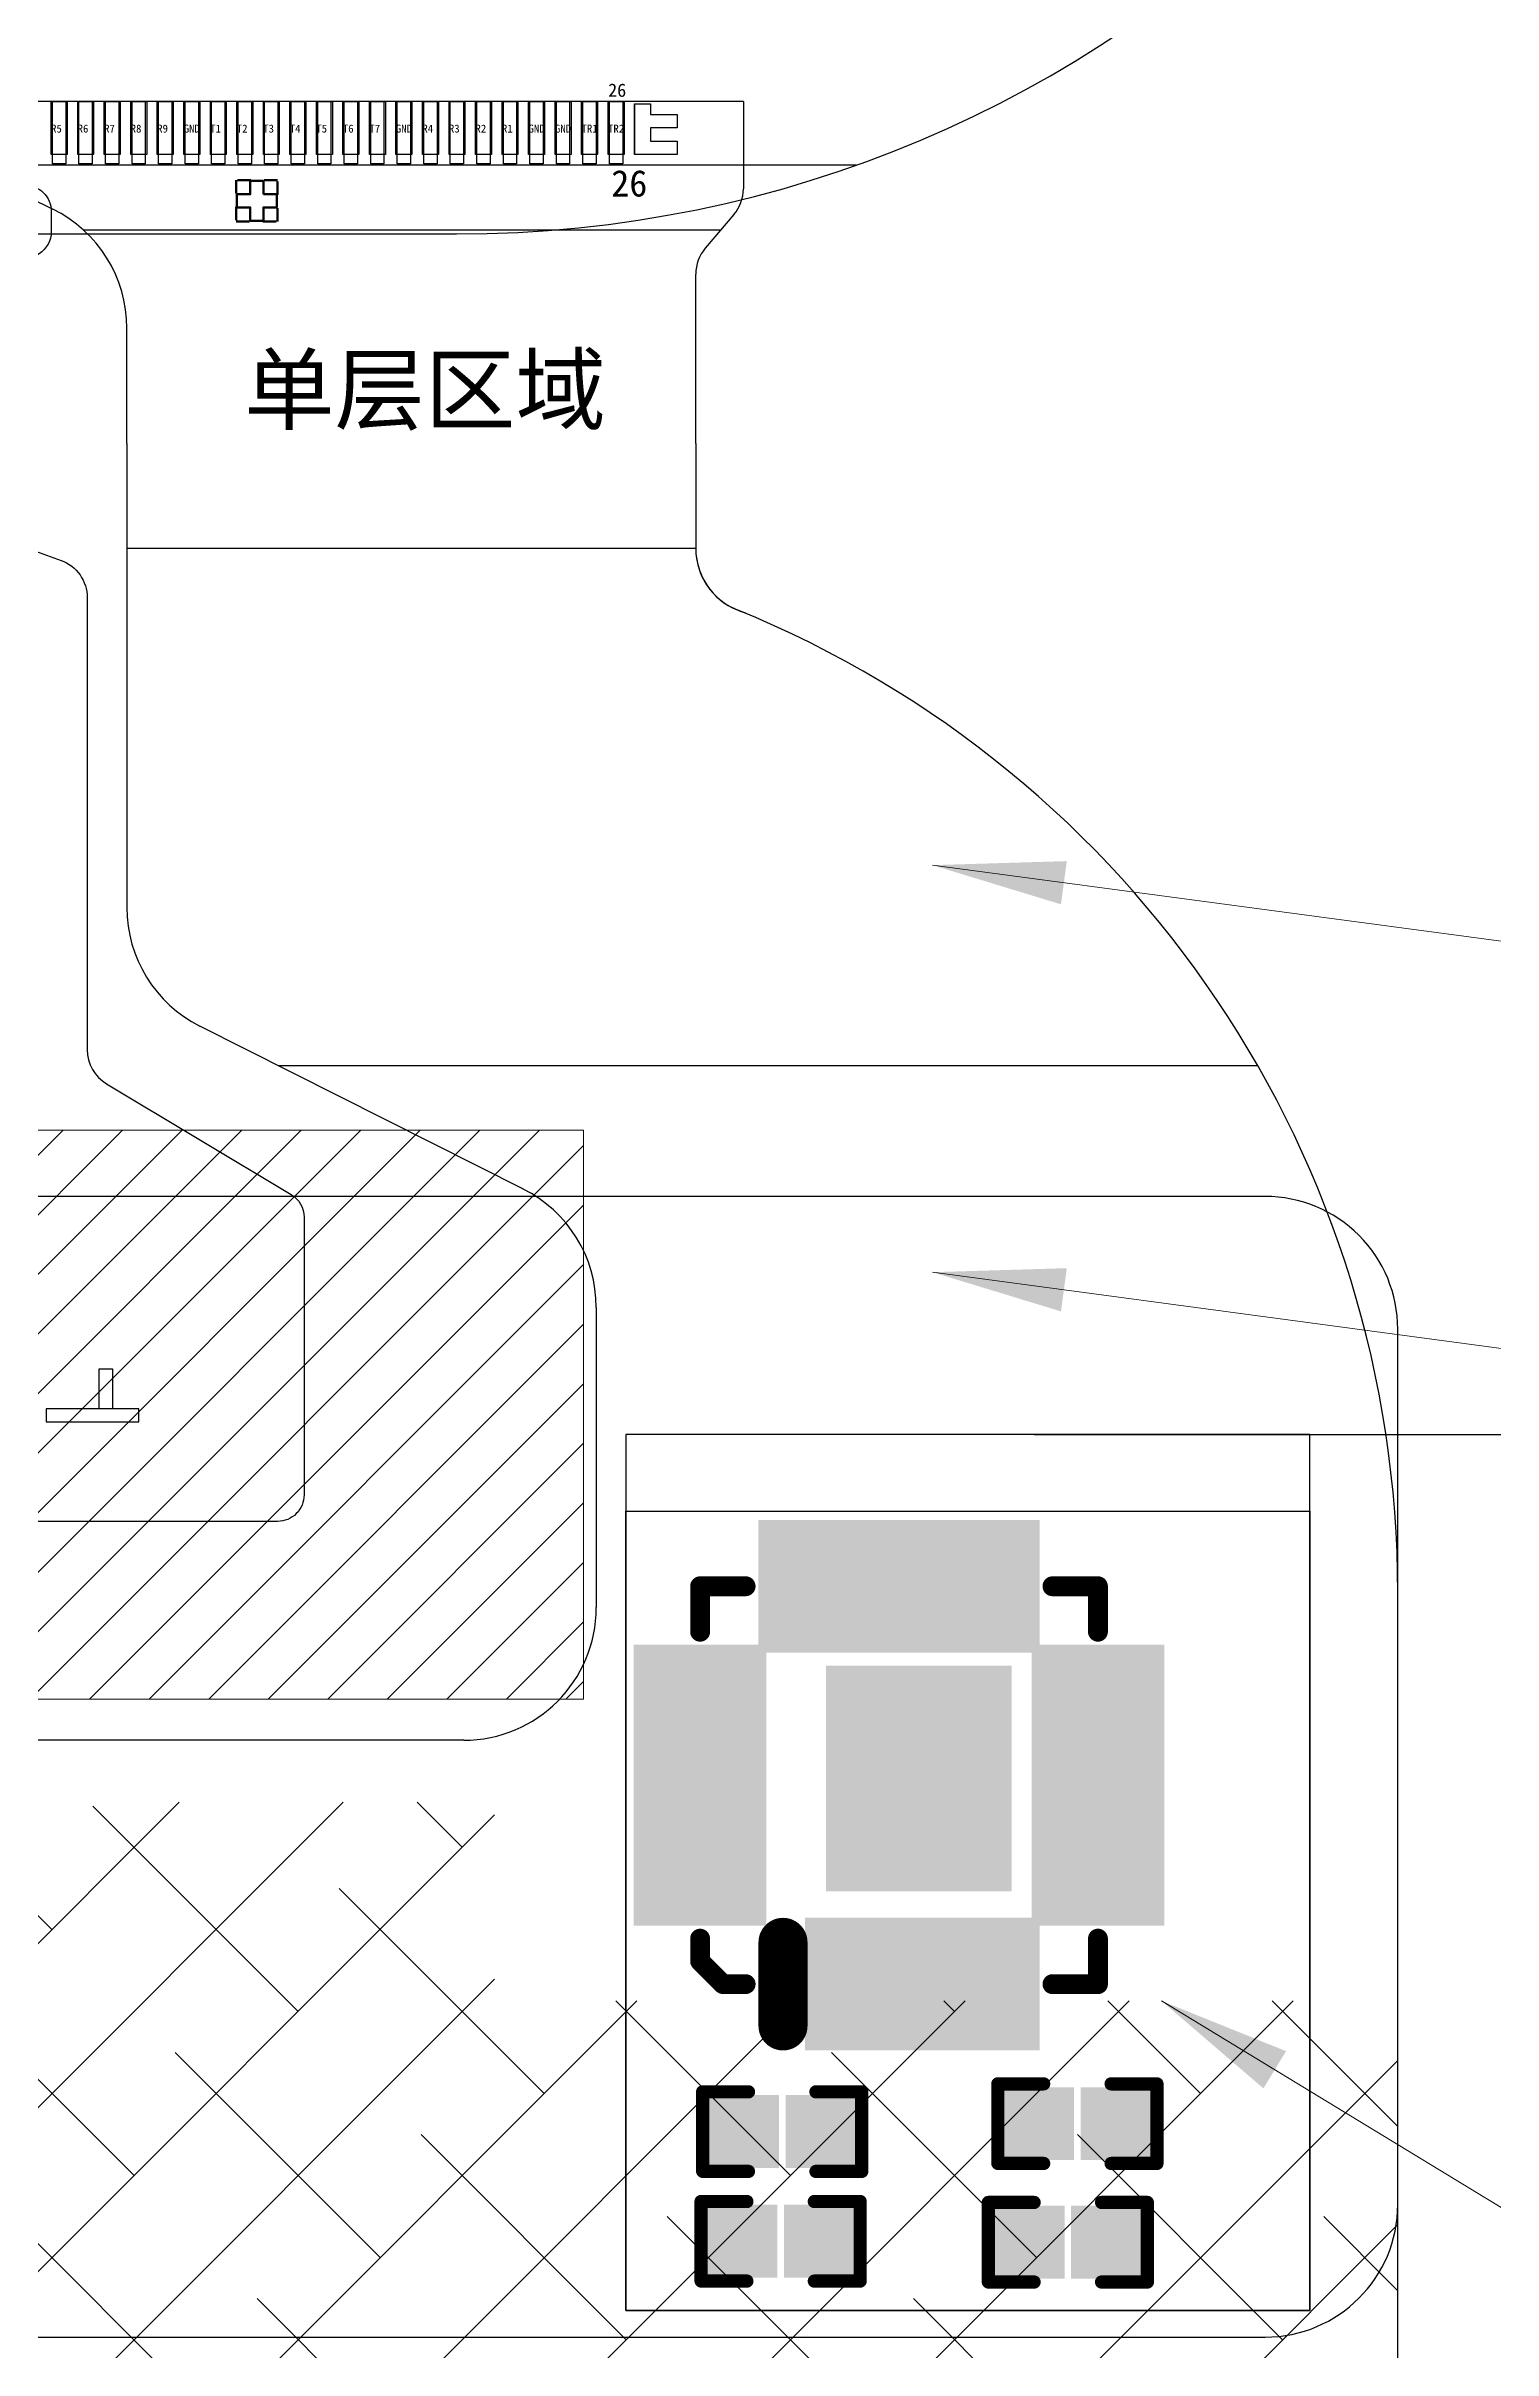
# Model space of a CAD drawing. Header units: inches. Extents: x 1765 to 5217, y -1519 to 441.
# Drawn here: x 3990.38 to 4001.29, y -777.97 to -760.6 of the extents above; entities that cross this region are included whole.
import ezdxf

# ---------------------------------------------------------------- set-up
doc = ezdxf.new("R2010")
doc.units = ezdxf.units.IN
doc.header["$MEASUREMENT"] = 0
doc.linetypes.add('DOT', pattern=[0.2, 0.1, -0.1])
for name, color, linetype, lineweight in [('DIM', 3, 'Continuous', 15), ('Mark', 7, 'Continuous', 13), ('注释', 2, 'Continuous', 13)]:
    doc.layers.add(name, color=color, linetype=linetype, lineweight=lineweight)
for name, color, linetype in [('TOPLAYER', 1, 'Continuous'), ('TOPOVERLAY', 2, 'Continuous'), ('TOPPASTE', 8, 'Continuous'), ('TOPSOLDER', 216, 'Continuous')]:
    doc.layers.add(name, color=color, linetype=linetype)
doc.styles.add('Arial', font='')
doc.styles.add('TITLE', font='arial.ttf')
doc.styles.get('Arial').set_extended_font_data('SimSun')
doc.dimstyles.new('ISO-25$0', dxfattribs={"dimtxt": 2.5, "dimasz": 1, "dimexe": 1.5, "dimexo": 0.5, "dimgap": 0.2, "dimtad": 1, "dimzin": 9, "dimdsep": 46, "dimtxsty": 'Arial', "dimcen": 0.5, "dimadec": 0, "dimazin": 0, "dimtp": 1.2, "dimtm": 1.2, "dimtfac": 1, "dimtmove": 0, "dimatfit": 3, "dimfxl": 0, "dimtolj": 1, "dimarcsym": 0})
doc.dimstyles.new('ISO-25$7', dxfattribs={"dimscale": 0.5, "dimtxt": 2.5, "dimasz": 2, "dimexe": 1.25, "dimexo": 0.625, "dimtad": 0, "dimdsep": 46, "dimtxsty": 'TITLE', "dimcen": 2.5, "dimclrd": 7, "dimclre": 256, "dimclrt": 7, "dimadec": 0, "dimazin": 0, "dimtfac": 1, "dimtmove": 0, "dimatfit": 0, "dimfxl": 0, "dimlwd": 9, "dimlwe": 9, "dimarcsym": 0})

# ---------------------------------------------------------------- blocks, each defined once
blk = doc.blocks.new('CO5300AF-51-1')
blk.add_lwpolyline([(115.653, 72.032), (125.931, 72.032, -0.414214), (126.131, 71.832), (126.131, 71.681, -0.254671), (126.039, 71.513), (125.731, 71.314, 0.254671), (125.594, 71.062), (125.594, 69.633, 0.315299), (125.791, 69.351), (126.204, 69.201, -0.315299), (126.402, 68.919), (126.402, 65.511, 0.263643), (126.548, 65.254), (127.94, 64.42, -0.263643), (128.037, 64.249), (128.037, 62.155, -0.414214), (127.837, 61.955), (113.747, 61.955, -0.414214)], format="xyb")
at = {"color": 0}
for points in [[(126.592, 62.805), (126.492, 62.805), (126.492, 63.105), (126.592, 63.105)], [(126.792, 62.805), (126.092, 62.805), (126.092, 62.705), (126.792, 62.705)]]:
    blk.add_lwpolyline(points, close=True, dxfattribs=at)
blk = doc.blocks.new('GVO2.13+CO5300AF-51')
blk.add_line((538.61766, 149.58901), (561.43445, 149.58901))
blk.add_lwpolyline([(532.63255, 183.78401), (532.63255, 158.06901, 0.41421356), (541.63255, 149.06901), (558.41955, 149.06901, 0.41421356), (567.41955, 158.06901), (567.41955, 183.78401, 0.41421356), (558.99955, 192.20401), (541.05255, 192.20401, 0.41421356)], format="xyb", close=True)
for points in [[(555.36445, 150.06901), (555.48445, 150.06901), (555.48445, 149.66901), (555.36445, 149.66901)], [(555.56445, 150.06901), (555.68445, 150.06901), (555.68445, 149.66901), (555.56445, 149.66901)], [(555.76445, 150.06901), (555.88445, 150.06901), (555.88445, 149.66901), (555.76445, 149.66901)], [(555.96445, 150.06901), (556.08445, 150.06901), (556.08445, 149.66901), (555.96445, 149.66901)], [(556.16445, 150.06901), (556.28445, 150.06901), (556.28445, 149.66901), (556.16445, 149.66901)], [(556.36445, 150.06901), (556.48445, 150.06901), (556.48445, 149.66901), (556.36445, 149.66901)], [(556.56445, 150.06901), (556.68445, 150.06901), (556.68445, 149.66901), (556.56445, 149.66901)], [(556.76445, 150.06901), (556.88445, 150.06901), (556.88445, 149.66901), (556.76445, 149.66901)], [(556.96445, 150.06901), (557.08445, 150.06901), (557.08445, 149.66901), (556.96445, 149.66901)], [(557.16445, 150.06901), (557.28445, 150.06901), (557.28445, 149.66901), (557.16445, 149.66901)], [(557.36445, 150.06901), (557.48445, 150.06901), (557.48445, 149.66901), (557.36445, 149.66901)], [(557.56445, 150.06901), (557.68445, 150.06901), (557.68445, 149.66901), (557.56445, 149.66901)], [(557.76445, 150.06901), (557.88445, 150.06901), (557.88445, 149.66901), (557.76445, 149.66901)], [(557.96445, 150.06901), (558.08445, 150.06901), (558.08445, 149.66901), (557.96445, 149.66901)], [(558.16445, 150.06901), (558.28445, 150.06901), (558.28445, 149.66901), (558.16445, 149.66901)], [(558.36445, 150.06901), (558.48445, 150.06901), (558.48445, 149.66901), (558.36445, 149.66901)], [(558.56445, 150.06901), (558.68445, 150.06901), (558.68445, 149.66901), (558.56445, 149.66901)], [(558.76445, 150.06901), (558.88445, 150.06901), (558.88445, 149.66901), (558.76445, 149.66901)], [(558.96445, 150.06901), (559.08445, 150.06901), (559.08445, 149.66901), (558.96445, 149.66901)], [(559.16445, 150.06901), (559.28445, 150.06901), (559.28445, 149.66901), (559.16445, 149.66901)], [(559.36445, 150.06901), (559.48445, 150.06901), (559.48445, 149.66901), (559.36445, 149.66901)], [(559.56445, 150.06901), (559.68445, 150.06901), (559.68445, 149.66901), (559.56445, 149.66901)], [(560.08445, 149.66901), (559.76445, 149.66901), (559.76445, 150.04901), (559.88445, 150.04901), (559.88445, 149.96901), (560.08445, 149.96901), (560.08445, 149.86901), (559.88445, 149.86901), (559.88445, 149.76901), (560.08445, 149.76901)]]:
    blk.add_lwpolyline(points, close=True)
at = {"layer": 'Mark', "linetype": 'Continuous', "lineweight": 100}
blk.add_lwpolyline([(556.96505, 149.36901), (556.96505, 149.46901), (556.86505, 149.46901), (556.86505, 149.36901), (556.76505, 149.36901), (556.76505, 149.26901), (556.86505, 149.26901), (556.86505, 149.16901), (556.96505, 149.16901), (556.96505, 149.26901), (557.06505, 149.26901), (557.06505, 149.36901)], close=True, dxfattribs=at)
at = {"layer": '注释', "color": 8, "linetype": 'DOT', "lineweight": 100}
blk.add_lwpolyline([(556.76005, 149.16401), (557.07005, 149.16401), (557.07005, 149.47401), (556.76005, 149.47401)], close=True, dxfattribs=at)
blk.add_blockref('CO5300AF-51-1', (429.23429, 77.4069))
at = {"insert": (559.56445, 150.20314), "char_height": 0.1, "width": 0.1497851, "attachment_point": 1}
blk.add_mtext('26', dxfattribs=at)
at = {"color": 1, "char_height": 0.06, "width": 0.069825, "attachment_point": 1}
for s, insert in [('{\\fSimSun|b0|i0|c134|p2;R5}', (555.36316, 149.89348)), ('{\\fSimSun|b0|i0|c134|p2;R6}', (555.56316, 149.89348)), ('{\\fSimSun|b0|i0|c134|p2;R7}', (555.76316, 149.89348)), ('{\\fSimSun|b0|i0|c134|p2;R8}', (555.96316, 149.89348)), ('{\\fSimSun|b0|i0|c134|p2;R9}', (556.16316, 149.89348)), ('{\\fSimSun|b0|i0|c134|p2;GND}', (556.36316, 149.89348)), ('{\\fSimSun|b0|i0|c134|p2;T1}', (556.56316, 149.89348)), ('{\\fSimSun|b0|i0|c134|p2;T2}', (556.76316, 149.89348)), ('{\\fSimSun|b0|i0|c134|p2;T3}', (556.96316, 149.89348)), ('{\\fSimSun|b0|i0|c134|p2;T4}', (557.16316, 149.89348)), ('{\\fSimSun|b0|i0|c134|p2;T5}', (557.36316, 149.89348)), ('{\\fSimSun|b0|i0|c134|p2;T6}', (557.56316, 149.89348)), ('{\\fSimSun|b0|i0|c134|p2;T7}', (557.76316, 149.89348)), ('{\\fSimSun|b0|i0|c134|p2;GND}', (557.96316, 149.89348)), ('{\\fSimSun|b0|i0|c134|p2;R4}', (558.16316, 149.89348)), ('{\\fSimSun|b0|i0|c134|p2;R3}', (558.36316, 149.89348)), ('{\\fSimSun|b0|i0|c134|p2;R2}', (558.56316, 149.89348)), ('{\\fSimSun|b0|i0|c134|p2;R1}', (558.76316, 149.89348)), ('{\\fSimSun|b0|i0|c134|p2;GND}', (558.96316, 149.89348)), ('{\\fSimSun|b0|i0|c134|p2;GND}', (559.16316, 149.89348)), ('{\\fSimSun|b0|i0|c134|p2;TR1}', (559.36316, 149.89348)), ('{\\fSimSun|b0|i0|c134|p2;TR2}', (559.56316, 149.89348))]:
    blk.add_mtext(s, dxfattribs=dict(at, insert=insert))
blk = doc.blocks.new('0201_3')
at = {"layer": 'TOPLAYER'}
for points in [[(-0.174998, -0.174998), (0.174998, -0.174998), (-0.174998, 0.174998), (0.174998, 0.174998)], [(0.425, -0.174998), (0.774997, -0.174998), (0.425, 0.174998), (0.774997, 0.174998)]]:
    blk.add_solid(points, dxfattribs=at)
at = {"layer": 'TOPOVERLAY', "const_width": 0.1}
for points in [[(0.045593, 0.299999), (-0.299999, 0.299999)], [(-0.299999, 0.299999), (-0.299999, -0.299999)], [(0.898144, 0.299999), (0.554406, 0.299999)], [(0.899998, 0.298145), (0.899998, -0.299999)], [(0.045593, -0.299999), (-0.299999, -0.299999)], [(0.899998, -0.299999), (0.554406, -0.299999)]]:
    blk.add_lwpolyline(points, dxfattribs=at)
at = {"layer": 'TOPOVERLAY', "const_width": 0.05}
for points in [[(-0.324998, 0.299999, 1), (-0.275001, 0.299999, 1)], [(-0.324998, 0.299999, 1), (-0.275001, 0.299999, 1)], [(0.020594, 0.299999, 1), (0.070592, 0.299999, 1)], [(0.529407, 0.299999, 1), (0.579404, 0.299999, 1)], [(0.873145, 0.299999, 1), (0.923143, 0.299999, 1)], [(0.875, 0.298145, 1), (0.924997, 0.298145, 1)], [(-0.324998, -0.299999, 1), (-0.275001, -0.299999, 1)], [(-0.324998, -0.299999, 1), (-0.275001, -0.299999, 1)], [(0.020594, -0.299999, 1), (0.070592, -0.299999, 1)], [(0.529407, -0.299999, 1), (0.579404, -0.299999, 1)], [(0.875, -0.299999, 1), (0.924997, -0.299999, 1)], [(0.875, -0.299999, 1), (0.924997, -0.299999, 1)]]:
    blk.add_lwpolyline(points, format="xyb", close=True, dxfattribs=at)
at = {"layer": 'TOPPASTE'}
for points in [[(-0.174998, -0.174998), (0.174998, -0.174998), (-0.174998, 0.174998), (0.174998, 0.174998)], [(0.425, -0.174998), (0.774997, -0.174998), (0.425, 0.174998), (0.774997, 0.174998)]]:
    blk.add_solid(points, dxfattribs=at)
at = {"layer": 'TOPSOLDER'}
for points in [[(-0.274998, -0.274998), (0.274998, -0.274998), (-0.274998, 0.274998), (0.274998, 0.274998)], [(0.325001, -0.274998), (0.874997, -0.274998), (0.325001, 0.274998), (0.874997, 0.274998)]]:
    blk.add_solid(points, dxfattribs=at)
blk = doc.blocks.new('IC_CHSC6413_5')
at = {"layer": 'TOPLAYER', "const_width": 0.170002}
blk.add_lwpolyline([(-0.314998, 0), (0.314998, 0)], dxfattribs=at)
at = {"layer": 'TOPLAYER', "const_width": 0.085001}
for points in [[(-0.357497, 0, 1), (-0.272499, 0, 1)], [(0.272499, 0, 1), (0.357497, 0, 1)]]:
    blk.add_lwpolyline(points, format="xyb", close=True, dxfattribs=at)
at = {"layer": 'TOPLAYER'}
for points in [[(0.539991, 0.224993), (0.709993, 0.224993), (0.539991, 1.024992), (0.709993, 1.024992)], [(0.890003, 0.224993), (1.060005, 0.224993), (0.890003, 1.024992), (1.060005, 1.024992)], [(1.23999, 0.224993), (1.409992, 0.224993), (1.23999, 1.024992), (1.409992, 1.024992)], [(1.590002, 0.224993), (1.760004, 0.224993), (1.590002, 1.024992), (1.760004, 1.024992)], [(1.939988, 0.224993), (2.109991, 0.224993), (1.939988, 1.024992), (2.109991, 1.024992)], [(2.29, 0.224993), (2.460003, 0.224993), (2.29, 1.024992), (2.460003, 1.024992)], [(2.599995, 0.085001), (2.599995, -0.085001), (3.399993, 0.085001), (3.399993, -0.085001)], [(0.399999, -0.435013), (0.399999, -0.265011), (-0.399999, -0.435013), (-0.399999, -0.265011)], [(2.599995, -0.265011), (2.599995, -0.435013), (3.399993, -0.265011), (3.399993, -0.435013)], [(0.799998, -1.625021), (2.299995, -1.625021), (0.799998, -0.425023), (2.299995, -0.425023)], [(0.399999, -0.785), (0.399999, -0.614997), (-0.399999, -0.785), (-0.399999, -0.614997)], [(2.599995, -0.614997), (2.599995, -0.785), (3.399993, -0.614997), (3.399993, -0.785)], [(0.399999, -1.135012), (0.399999, -0.96501), (-0.399999, -1.135012), (-0.399999, -0.965009)], [(2.599995, -0.965009), (2.599995, -1.135012), (3.399993, -0.965009), (3.399993, -1.135012)], [(0.399999, -1.484998), (0.399999, -1.314996), (-0.399999, -1.484998), (-0.399999, -1.314996)], [(2.599995, -1.314996), (2.599995, -1.484998), (3.399993, -1.314996), (3.399993, -1.484998)], [(0.399999, -1.83501), (0.399999, -1.665008), (-0.399999, -1.83501), (-0.399999, -1.665008)], [(2.599995, -1.665008), (2.599995, -1.83501), (3.399993, -1.665008), (3.399993, -1.83501)], [(0.709994, -1.975002), (0.539991, -1.975002), (0.709994, -2.775001), (0.539991, -2.775001)], [(1.060006, -1.975002), (0.890003, -1.975002), (1.060005, -2.775001), (0.890003, -2.775001)], [(1.409992, -1.975002), (1.23999, -1.975002), (1.409992, -2.775001), (1.23999, -2.775001)], [(1.760004, -1.975002), (1.590002, -1.975002), (1.760004, -2.775001), (1.590002, -2.775001)], [(2.109991, -1.975002), (1.939989, -1.975002), (2.109991, -2.775001), (1.939989, -2.775001)], [(2.460003, -1.975002), (2.290001, -1.975002), (2.460003, -2.775001), (2.290001, -2.775001)]]:
    blk.add_solid(points, dxfattribs=at)
at = {"layer": 'TOPOVERLAY'}
for points, const_width in [([(0.172974, 0.624992), (0, 0.452018)], 0.15), ([(0.172974, 0.624992), (0.343002, 0.624992)], 0.15), ([(2.656992, 0.624992), (2.999991, 0.624992)], 0.150012), ([(2.999994, 0.62499), (2.999994, 0.281991)], 0.150012), ([(0, 0.452018), (0, 0.281991)], 0.15), ([(0, -2.032), (0, -2.374999)], 0.150012), ([(2.999994, -2.032), (2.999994, -2.374999)], 0.150012), ([(0.000003, -2.375002), (0.343002, -2.375002)], 0.150012), ([(2.656992, -2.375002), (2.999991, -2.375002)], 0.150012)]:
    blk.add_lwpolyline(points, dxfattribs=dict(at, const_width=const_width))
for points, const_width in [([(0.135473, 0.624992, 1), (0.210475, 0.624992, 1)], 0.074999), ([(0.135473, 0.624992, 1), (0.210475, 0.624992, 1)], 0.074999), ([(0.305501, 0.624992, 1), (0.380502, 0.624992, 1)], 0.074999), ([(2.619489, 0.624992, 1), (2.694495, 0.624992, 1)], 0.075006), ([(2.962488, 0.624992, 1), (3.037495, 0.624992, 1)], 0.075006), ([(2.962491, 0.62499, 1), (3.037497, 0.62499, 1)], 0.075006), ([(-0.037501, 0.452018, 1), (0.037501, 0.452018, 1)], 0.074999), ([(-0.037501, 0.452018, 1), (0.037501, 0.452018, 1)], 0.074999), ([(-0.037501, 0.281991, 1), (0.037501, 0.281991, 1)], 0.074999), ([(2.962491, 0.281991, 1), (3.037497, 0.281991, 1)], 0.075006), ([(-0.037503, -2.032, 1), (0.037503, -2.032, 1)], 0.075006), ([(2.962491, -2.032, 1), (3.037497, -2.032, 1)], 0.075006), ([(-0.037503, -2.374999, 1), (0.037503, -2.374999, 1)], 0.075006), ([(-0.037501, -2.375002, 1), (0.037506, -2.375002, 1)], 0.075006), ([(0.305499, -2.375002, 1), (0.380505, -2.375002, 1)], 0.075006), ([(2.619489, -2.375002, 1), (2.694495, -2.375002, 1)], 0.075006), ([(2.962488, -2.375002, 1), (3.037495, -2.375002, 1)], 0.075006), ([(2.962491, -2.374999, 1), (3.037497, -2.374999, 1)], 0.075006)]:
    blk.add_lwpolyline(points, format="xyb", close=True, dxfattribs=dict(at, const_width=const_width))
at = {"layer": 'TOPPASTE', "const_width": 0.170002}
blk.add_lwpolyline([(-0.314998, 0), (0.314998, 0)], dxfattribs=at)
at = {"layer": 'TOPPASTE', "const_width": 0.085001}
for points in [[(-0.357497, 0, 1), (-0.272499, 0, 1)], [(0.272499, 0, 1), (0.357497, 0, 1)]]:
    blk.add_lwpolyline(points, format="xyb", close=True, dxfattribs=at)
at = {"layer": 'TOPPASTE'}
for points in [[(0.539991, 0.224993), (0.709993, 0.224993), (0.539991, 1.024992), (0.709993, 1.024992)], [(0.890003, 0.224993), (1.060005, 0.224993), (0.890003, 1.024992), (1.060005, 1.024992)], [(1.23999, 0.224993), (1.409992, 0.224993), (1.23999, 1.024992), (1.409992, 1.024992)], [(1.590002, 0.224993), (1.760004, 0.224993), (1.590002, 1.024992), (1.760004, 1.024992)], [(1.939988, 0.224993), (2.109991, 0.224993), (1.939988, 1.024992), (2.109991, 1.024992)], [(2.29, 0.224993), (2.460003, 0.224993), (2.29, 1.024992), (2.460003, 1.024992)], [(2.599995, 0.085001), (2.599995, -0.085001), (3.399993, 0.085001), (3.399993, -0.085001)], [(0.399999, -0.435013), (0.399999, -0.265011), (-0.399999, -0.435013), (-0.399999, -0.265011)], [(2.599995, -0.265011), (2.599995, -0.435013), (3.399993, -0.265011), (3.399993, -0.435013)], [(0.799998, -1.625021), (2.299995, -1.625021), (0.799998, -0.425023), (2.299995, -0.425023)], [(0.399999, -0.785), (0.399999, -0.614997), (-0.399999, -0.785), (-0.399999, -0.614997)], [(2.599995, -0.614997), (2.599995, -0.785), (3.399993, -0.614997), (3.399993, -0.785)], [(0.399999, -1.135012), (0.399999, -0.96501), (-0.399999, -1.135012), (-0.399999, -0.965009)], [(2.599995, -0.965009), (2.599995, -1.135012), (3.399993, -0.965009), (3.399993, -1.135012)], [(0.399999, -1.484998), (0.399999, -1.314996), (-0.399999, -1.484998), (-0.399999, -1.314996)], [(2.599995, -1.314996), (2.599995, -1.484998), (3.399993, -1.314996), (3.399993, -1.484998)], [(0.399999, -1.83501), (0.399999, -1.665008), (-0.399999, -1.83501), (-0.399999, -1.665008)], [(2.599995, -1.665008), (2.599995, -1.83501), (3.399993, -1.665008), (3.399993, -1.83501)], [(0.709994, -1.975002), (0.539991, -1.975002), (0.709994, -2.775001), (0.539991, -2.775001)], [(1.060006, -1.975002), (0.890003, -1.975002), (1.060005, -2.775001), (0.890003, -2.775001)], [(1.409992, -1.975002), (1.23999, -1.975002), (1.409992, -2.775001), (1.23999, -2.775001)], [(1.760004, -1.975002), (1.590002, -1.975002), (1.760004, -2.775001), (1.590002, -2.775001)], [(2.109991, -1.975002), (1.939989, -1.975002), (2.109991, -2.775001), (1.939989, -2.775001)], [(2.460003, -1.975002), (2.290001, -1.975002), (2.460003, -2.775001), (2.290001, -2.775001)]]:
    blk.add_solid(points, dxfattribs=at)
at = {"layer": 'TOPSOLDER', "const_width": 0.370002}
blk.add_lwpolyline([(-0.314998, 0), (0.314998, 0)], dxfattribs=at)
at = {"layer": 'TOPSOLDER', "const_width": 0.185001}
for points in [[(-0.407497, 0, 1), (-0.222499, 0, 1)], [(0.222499, 0, 1), (0.407497, 0, 1)]]:
    blk.add_lwpolyline(points, format="xyb", close=True, dxfattribs=at)
at = {"layer": 'TOPSOLDER'}
for points in [[(0.439991, 0.124993), (0.809993, 0.124993), (0.439991, 1.124991), (0.809993, 1.124991)], [(0.790003, 0.124993), (1.160005, 0.124993), (0.790003, 1.124991), (1.160005, 1.124991)], [(1.13999, 0.124993), (1.509992, 0.124993), (1.13999, 1.124991), (1.509992, 1.124991)], [(1.490002, 0.124993), (1.860004, 0.124993), (1.490002, 1.124991), (1.860004, 1.124991)], [(1.839989, 0.124993), (2.20999, 0.124993), (1.839989, 1.124991), (2.20999, 1.124991)], [(2.190001, 0.124993), (2.560002, 0.124993), (2.190001, 1.124991), (2.560002, 1.124991)], [(2.499995, 0.185001), (2.499995, -0.185001), (3.499993, 0.185001), (3.499993, -0.185001)], [(0.499999, -0.535013), (0.499999, -0.165011), (-0.499999, -0.535013), (-0.499999, -0.165011)], [(2.499995, -0.165011), (2.499995, -0.535013), (3.499993, -0.165011), (3.499993, -0.535013)], [(0.699999, -1.725021), (2.399995, -1.725021), (0.699999, -0.325023), (2.399995, -0.325023)], [(0.499999, -0.884999), (0.499999, -0.514998), (-0.499999, -0.884999), (-0.499999, -0.514998)], [(2.499995, -0.514998), (2.499995, -0.884999), (3.499993, -0.514998), (3.499993, -0.884999)], [(0.499999, -1.235011), (0.499999, -0.86501), (-0.499999, -1.235011), (-0.499999, -0.86501)], [(2.499995, -0.86501), (2.499995, -1.235011), (3.499993, -0.86501), (3.499993, -1.235011)], [(0.499999, -1.584998), (0.499999, -1.214996), (-0.499999, -1.584998), (-0.499999, -1.214996)], [(2.499995, -1.214996), (2.499995, -1.584998), (3.499993, -1.214996), (3.499993, -1.584998)], [(0.499999, -1.93501), (0.499999, -1.565008), (-0.499999, -1.93501), (-0.499999, -1.565008)], [(2.499995, -1.565008), (2.499995, -1.93501), (3.499993, -1.565008), (3.499993, -1.93501)], [(0.809993, -1.875003), (0.439992, -1.875003), (0.809993, -2.875001), (0.439992, -2.875001)], [(1.160005, -1.875003), (0.790004, -1.875003), (1.160005, -2.875001), (0.790003, -2.875001)], [(1.509992, -1.875003), (1.13999, -1.875003), (1.509992, -2.875001), (1.13999, -2.875001)], [(1.860004, -1.875003), (1.490002, -1.875003), (1.860004, -2.875001), (1.490002, -2.875001)], [(2.209991, -1.875003), (1.839989, -1.875003), (2.20999, -2.875001), (1.839989, -2.875001)], [(2.560003, -1.875003), (2.190001, -1.875003), (2.560003, -2.875001), (2.190001, -2.875001)]]:
    blk.add_solid(points, dxfattribs=at)
blk = doc.blocks.new('A$C613850C2')
for p, q in [((0.886, 8.052), (-5.834, 8.052)), ((0.886, 8.052), (-5.834, 8.052)), ((0.886, 8.052), (0.886, 7.392)), ((0.886, 8.052), (0.886, 7.392)), ((-4.688, 7.419), (-4.321, 7.239)), ((0.814, 7.198), (0.599, 6.944)), ((0.814, 7.198), (0.599, 6.944)), ((-4.091, 7.082), (0.716, 7.082)), ((-4.002, 7.082), (0.716, 7.082)), ((0.527, 5.472), (0.527, 6.75)), ((0.527, 5.472), (0.527, 6.75)), ((-3.763, 5.472), (-3.763, 6.342)), ((-3.763, 5.472), (-3.763, 6.342)), ((0.527, 4.681), (-3.763, 4.681)), ((0.527, 4.681), (-3.763, 4.681)), ((-0.773, -0.149), (-3.212, 1.079)), ((-0.223, -1.042), (-0.223, -3.305)), ((5.821, -7.805), (5.821, -3.191)), ((-1.223, -4.305), (-11.473, -4.305)), ((-9.672, -8.805), (4.821, -8.805))]:
    blk.add_line(p, q)
at = {"color": 7, "linetype": 'Continuous'}
for p, q in [((-3.763, 5.472), (-3.763, 1.973)), ((-3.763, 5.472), (-3.763, 1.973)), ((-3.763, 5.472), (-3.763, 1.973)), ((0.527, 5.472), (0.527, 4.681)), ((0.527, 5.472), (0.527, 4.681))]:
    blk.add_line(p, q, dxfattribs=at)
at = {"color": 251}
blk.add_line((4.765, 0.781), (-2.62, 0.781), dxfattribs=at)
for points in [[(-4.324, 8.052), (-4.224, 8.052), (-4.224, 7.582), (-4.324, 7.582)], [(-4.324, 8.052), (-4.224, 8.052), (-4.224, 7.582), (-4.324, 7.582)], [(-4.124, 8.052), (-4.024, 8.052), (-4.024, 7.582), (-4.124, 7.582)], [(-4.124, 8.052), (-4.024, 8.052), (-4.024, 7.582), (-4.124, 7.582)], [(-3.924, 8.052), (-3.824, 8.052), (-3.824, 7.582), (-3.924, 7.582)], [(-3.924, 8.052), (-3.824, 8.052), (-3.824, 7.582), (-3.924, 7.582)], [(-3.724, 8.052), (-3.624, 8.052), (-3.624, 7.582), (-3.724, 7.582)], [(-3.724, 8.052), (-3.624, 8.052), (-3.624, 7.582), (-3.724, 7.582)], [(-3.524, 8.052), (-3.424, 8.052), (-3.424, 7.582), (-3.524, 7.582)], [(-3.524, 8.052), (-3.424, 8.052), (-3.424, 7.582), (-3.524, 7.582)], [(-3.324, 8.052), (-3.224, 8.052), (-3.224, 7.582), (-3.324, 7.582)], [(-3.324, 8.052), (-3.224, 8.052), (-3.224, 7.582), (-3.324, 7.582)], [(-3.124, 8.052), (-3.024, 8.052), (-3.024, 7.582), (-3.124, 7.582)], [(-3.124, 8.052), (-3.024, 8.052), (-3.024, 7.582), (-3.124, 7.582)], [(-2.924, 8.052), (-2.824, 8.052), (-2.824, 7.582), (-2.924, 7.582)], [(-2.924, 8.052), (-2.824, 8.052), (-2.824, 7.582), (-2.924, 7.582)], [(-2.724, 8.052), (-2.624, 8.052), (-2.624, 7.582), (-2.724, 7.582)], [(-2.724, 8.052), (-2.624, 8.052), (-2.624, 7.582), (-2.724, 7.582)], [(-2.524, 8.052), (-2.424, 8.052), (-2.424, 7.582), (-2.524, 7.582)], [(-2.524, 8.052), (-2.424, 8.052), (-2.424, 7.582), (-2.524, 7.582)], [(-2.324, 8.052), (-2.224, 8.052), (-2.224, 7.582), (-2.324, 7.582)], [(-2.324, 8.052), (-2.224, 8.052), (-2.224, 7.582), (-2.324, 7.582)], [(-2.124, 8.052), (-2.024, 8.052), (-2.024, 7.582), (-2.124, 7.582)], [(-2.124, 8.052), (-2.024, 8.052), (-2.024, 7.582), (-2.124, 7.582)], [(-1.924, 8.052), (-1.824, 8.052), (-1.824, 7.582), (-1.924, 7.582)], [(-1.924, 8.052), (-1.824, 8.052), (-1.824, 7.582), (-1.924, 7.582)], [(-1.724, 8.052), (-1.624, 8.052), (-1.624, 7.582), (-1.724, 7.582)], [(-1.724, 8.052), (-1.624, 8.052), (-1.624, 7.582), (-1.724, 7.582)], [(-1.524, 8.052), (-1.424, 8.052), (-1.424, 7.582), (-1.524, 7.582)], [(-1.524, 8.052), (-1.424, 8.052), (-1.424, 7.582), (-1.524, 7.582)], [(-1.324, 8.052), (-1.224, 8.052), (-1.224, 7.582), (-1.324, 7.582)], [(-1.324, 8.052), (-1.224, 8.052), (-1.224, 7.582), (-1.324, 7.582)], [(-1.124, 8.052), (-1.024, 8.052), (-1.024, 7.582), (-1.124, 7.582)], [(-1.124, 8.052), (-1.024, 8.052), (-1.024, 7.582), (-1.124, 7.582)], [(-0.924, 8.052), (-0.824, 8.052), (-0.824, 7.582), (-0.924, 7.582)], [(-0.924, 8.052), (-0.824, 8.052), (-0.824, 7.582), (-0.924, 7.582)], [(-0.724, 8.052), (-0.624, 8.052), (-0.624, 7.582), (-0.724, 7.582)], [(-0.724, 8.052), (-0.624, 8.052), (-0.624, 7.582), (-0.724, 7.582)], [(-0.524, 8.052), (-0.424, 8.052), (-0.424, 7.582), (-0.524, 7.582)], [(-0.524, 8.052), (-0.424, 8.052), (-0.424, 7.582), (-0.524, 7.582)], [(-0.324, 8.052), (-0.224, 8.052), (-0.224, 7.582), (-0.324, 7.582)], [(-0.324, 8.052), (-0.224, 8.052), (-0.224, 7.582), (-0.324, 7.582)], [(-0.124, 8.052), (-0.024, 8.052), (-0.024, 7.582), (-0.124, 7.582)], [(-0.124, 8.052), (-0.024, 8.052), (-0.024, 7.582), (-0.124, 7.582)]]:
    blk.add_lwpolyline(points, close=True)
blk.add_lwpolyline([(0.066, 8.032), (0.186, 8.032), (0.186, 7.952), (0.386, 7.952), (0.386, 7.852), (0.186, 7.852), (0.186, 7.752), (0.386, 7.752), (0.386, 7.652), (0.066, 7.652), (0.066, 8.032)])
blk.add_lwpolyline([(0.066, 8.032), (0.186, 8.032), (0.186, 7.952), (0.386, 7.952), (0.386, 7.852), (0.186, 7.852), (0.186, 7.752), (0.386, 7.752), (0.386, 7.652), (0.066, 7.652), (0.066, 8.032)])
at = {"color": 6}
blk.add_lwpolyline([(0, -8.605), (5.157, -8.605), (5.157, -2), (0, -2)], close=True, dxfattribs=at)
for centre, radius, start, end in [((0.586, 7.392), 0.3, 319.6587, 0), ((0.586, 7.392), 0.3, 319.6587, 0), ((-4.763, 6.342), 1, 0, 63.8167), ((0.827, 6.75), 0.3, 139.6587, 180), ((0.827, 6.75), 0.3, 139.6587, 180), ((-2.179, -3.191), 8, 0, 67.8375), ((-2.763, 1.973), 1, 180, 243.2794), ((-1.223, -1.042), 1, 0, 63.2794), ((-1.223, -3.305), 1, 270, 0), ((4.821, -7.805), 1, 270, 0)]:
    blk.add_arc(centre, radius, start, end)
at = {"color": 7, "linetype": 'Continuous'}
for end in [255.6402, 247.8375]:
    blk.add_arc((1.027, 4.681), 0.5, 180, end, dxfattribs=at)
at = {"attachment_point": 1}
for s, insert, char_height, width in [('{\\fSimSun|b0|i0|c134|p2;26}', (-0.11, 7.534), 0.2, 0.29911), ('{\\fSimSun|b0|i0|c134|p2;26}', (-0.11, 7.534), 0.2, 0.29911), ('{\\fSimSun|b0|i0|c134|p2;单层区域}', (-2.879, 6.129), 0.5, 3.05739), ('{\\fSimSun|b0|i0|c134|p2;单层区域}', (-2.879, 6.129), 0.5, 3.05739)]:
    blk.add_mtext(s, dxfattribs=dict(at, insert=insert, char_height=char_height, width=width))
blk = doc.blocks.new('*D126')
at = {"color": 0, "lineweight": -2, "transparency": 16777216}
for p, q in [((3987.755, -760.193), (4027.324, -760.193)), ((4025.824, -770.069), (4025.824, -761.193)), ((3997.83, -771.069), (4027.324, -771.069))]:
    blk.add_line(p, q, dxfattribs=at)
at = {"color": 0, "transparency": 16777216}
for points in [[(4025.657, -761.193), (4025.99, -761.193), (4025.824, -760.193)], [(4025.657, -770.069), (4025.99, -770.069), (4025.824, -771.069)]]:
    blk.add_solid(points, dxfattribs=at)
at = {"layer": 'Defpoints', "color": 0, "transparency": 16777216}
for p in [(3987.255, -760.193), (4025.824, -760.193), (3997.33, -771.069)]:
    blk.add_point(p, dxfattribs=at)
at = {"color": 0, "transparency": 16777216, "insert": (4024.374, -765.631), "char_height": 2.5, "attachment_point": 5, "rotation": 90, "style": 'Arial'}
blk.add_mtext('\\A1;10.88', dxfattribs=at)

msp = doc.modelspace()

# ---------------------------------------------------------------- hatches: boundary and pattern name
h = msp.add_hatch()
h.set_pattern_fill('ANSI38', color=251, scale=7, style=0)
h.set_pattern_definition([(45, (2202.3259, -1048.2747), (-0.61871843, 0.61871843), []), (135, (2202.3259, -1048.2747), (-1.8561553, 0.61871843), [2.1875, -1.3125])])
edge = h.paths.add_edge_path()
edge.add_line((3973.186, -774.317), (3973.186, -770.317))
edge.add_line((3973.186, -770.317), (3976.474, -770.317))
edge.add_line((3976.474, -770.317), (3976.474, -773.841))
edge.add_line((3976.474, -773.841), (3993.761, -773.841))
edge.add_line((3993.761, -773.841), (3993.761, -775.339))
edge.add_line((3993.761, -775.339), (4000.572, -775.339))
edge.add_line((4000.572, -775.339), (4000.572, -778.726))
edge.add_line((4000.572, -778.726), (3987.074, -778.726))
edge.add_line((3987.074, -778.726), (3987.074, -787.28))
edge.add_ellipse((3986.551, -786.427), major_axis=(0, 1), ratio=1, start_angle=180, end_angle=211.5142, ccw=False)
edge.add_line((3986.551, -787.427), (3984.776, -787.427))
edge.add_line((3984.776, -787.427), (3984.776, -782.507))
edge.add_line((3984.776, -782.507), (3976.474, -782.507))
edge.add_line((3976.474, -782.507), (3976.474, -780.317))
edge.add_arc((3975.474, -780.317), 1, 0, 89.9714)
edge.add_arc((3975.475, -778.317), 1, 180, 269.9714, ccw=False)
edge.add_line((3974.475, -778.317), (3974.475, -775.317))
edge.add_arc((3973.475, -775.317), 1, 0, 90)
edge.add_line((3973.475, -774.317), (3973.186, -774.317))
at = {"layer": 'DIM'}
h = msp.add_hatch(dxfattribs=at)
h.set_pattern_fill('ANSI31', color=256, scale=0.1, style=0)
h.set_pattern_definition([(45, (1809.14837, 2266.0494), (-0.224506403, 0.224506403), [])])
h.paths.add_polyline_path([(3976.279, -773.064), (3994.432, -773.064), (3994.432, -768.774), (3976.279, -768.774)])

# ---------------------------------------------------------------- linework, layer by layer
at = {"color": 1}
for points in [[(4000.572, -770.274, 0.414214), (3999.572, -769.274), (3977.474, -769.274, 0.348147), (3976.5, -770.045, -0.073355), (3976.393, -770.317), (3958.622, -770.317, 0.414214), (3956.622, -772.317), (3956.622, -784.866, -0.414214), (3956.122, -785.366), (3954.292, -785.366, -0.414214)], [(3951.792, -789.366), (3957.207, -789.366, 0.198912), (3957.915, -789.073), (3960.329, -786.659, 0.198912), (3960.622, -785.952), (3960.622, -775.317, -0.414214), (3961.622, -774.317), (3973.475, -774.317, -0.414214), (3974.475, -775.317), (3974.475, -778.317, 0.414067), (3975.474, -779.317, -0.414067), (3976.474, -780.317), (3976.474, -786.427, 0.414214), (3977.474, -787.427), (3986.551, -787.427, 0.21979), (3987.312, -787.076, -0.21979), (3988.074, -786.724), (3999.572, -786.724, 0.414214), (4000.572, -785.724), (4000.572, -770.274)]]:
    msp.add_lwpolyline(points, format="xyb", dxfattribs=at)
msp.add_lwpolyline([(3994.751, -771.648), (3999.908, -771.648), (3999.908, -777.674), (3994.751, -777.674)], close=True)
at = {"layer": 'DIM'}
msp.add_lwpolyline([(3976.279, -773.064), (3994.432, -773.064), (3994.432, -768.774), (3976.279, -768.774)], close=True, dxfattribs=at)

# ---------------------------------------------------------------- block references
at = {"color": 2}
msp.add_blockref('GVO2.13+CO5300AF-51', (3435.053, -911.086), dxfattribs=at)
msp.add_blockref('A$C613850C2', (3994.751, -769.069))
for name, p, rotation in [('IC_CHSC6413_5', (3995.936, -775.213), 90), ('0201_3', (3998.456, -776.265), 180), ('0201_3', (3996.23, -776.325), 180), ('0201_3', (3996.218, -777.152), 180), ('0201_3', (3998.384, -777.159), 180)]:
    msp.add_blockref(name, p, dxfattribs=dict(rotation=rotation))

# ---------------------------------------------------------------- dimensions: what is measured, and where the dimension line sits
dim = msp.add_linear_dim(base=(4025.824, -760.193), p1=(3997.33, -771.069), p2=(3987.255, -760.193), angle=90, dimstyle='ISO-25$0', override={"dimfxl": 1.25})
dim.commit()
dim.dimension.update_dxf_attribs({"geometry": '*D126', "text_midpoint": (4024.374, -765.631)})

# ---------------------------------------------------------------- leaders
at = {"layer": 'DIM', "color": 5}
for points in [[(3997.063, -766.776), (4001.7, -767.396), (4017.323, -767.396)], [(3997.063, -769.845), (4001.7, -770.466), (4009.511, -770.466)]]:
    msp.add_leader(points, dimstyle='ISO-25$7', override={"dimclrd": 3}, dxfattribs=at)
at = {"layer": 'DIM'}
msp.add_leader([(3998.79, -775.339), (4002.442, -777.561), (4021.448, -777.561)], dimstyle='ISO-25$7', override={"dimclrd": 3}, dxfattribs=at)

doc.saveas('drawing.dxf')
